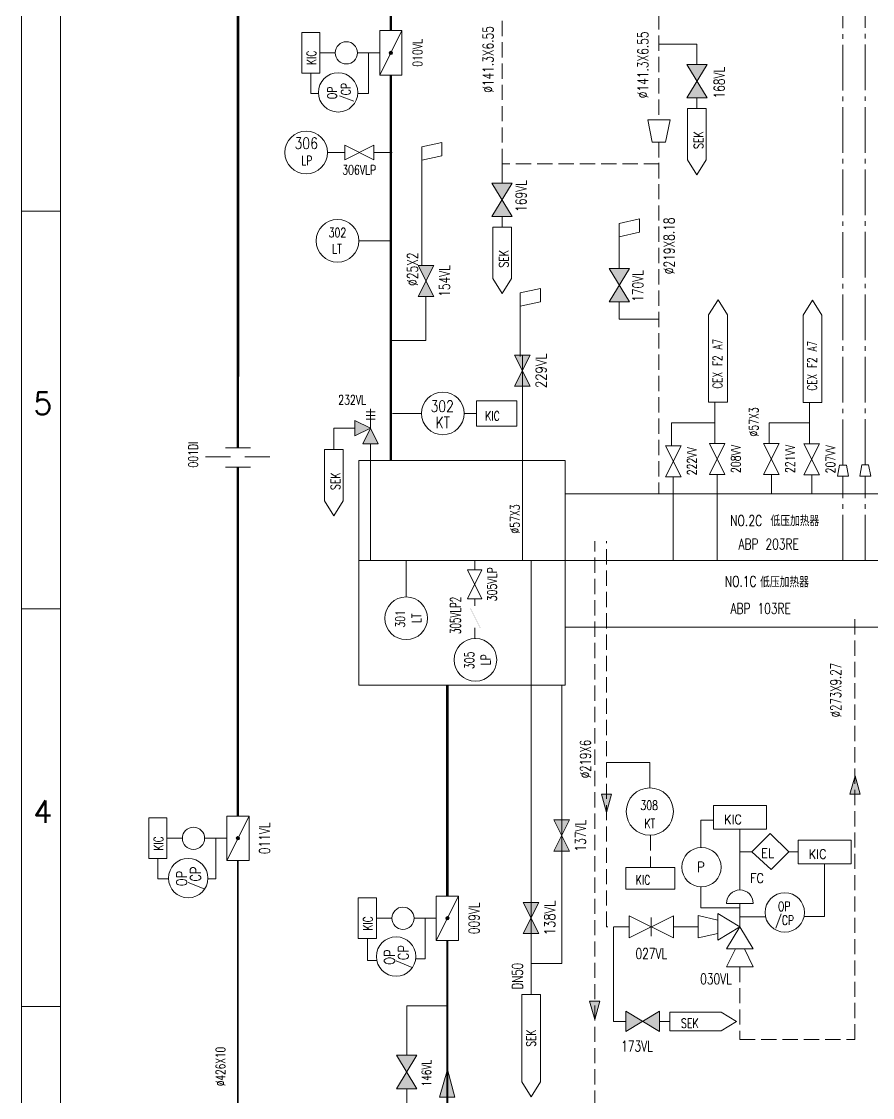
# Model space of a CAD drawing. Extents: x -4 to 23678, y -838 to 232.
# Drawn here: x 8456.8 to 8736.2, y -463 to -109.7 of the extents above; entities that cross this region are included whole.
import ezdxf
from ezdxf.enums import TextEntityAlignment as Align

# ---------------------------------------------------------------- set-up
doc = ezdxf.new("R2010")
doc.units = 0
doc.header["$MEASUREMENT"] = 0
doc.linetypes.add('CENTER2', pattern=[20.5, 15, -2, 1.5, -2])
doc.linetypes.add('HIDDEN', pattern=[7, 5, -2])
doc.layers.get('0').update_dxf_attribs({"linetype": 'CONTINUOUS'})
doc.layers.add('1', color=1, linetype='CONTINUOUS')
doc.layers.add('TEXT', color=7, linetype='CONTINUOUS', lineweight=13)
doc.styles.add('HZ', font='txt', dxfattribs={"width": 0.73, "bigfont": 'hztxt'})
doc.styles.get("Standard").update_dxf_attribs({"font": 'txt.shx', "width": 0.8, "bigfont": 'hztxt.shx'})
doc.styles.add('设备标注文字', font='txt.shx', dxfattribs={"width": 0.8, "height": 2, "bigfont": 'hztxt.shx'})
doc.styles.add('设备编号文字', font='txt.shx', dxfattribs={"height": 1.6, "bigfont": 'hztxt.shx'})
doc.styles.add('阀门标注文字', font='txt.shx', dxfattribs={"width": 0.8, "height": 2, "bigfont": 'hztxt.shx'})

# ---------------------------------------------------------------- blocks, each defined once
blk = doc.blocks.new('电动蝶阀')
h = blk.add_hatch(color=256)
h.paths.add_polyline_path([(2.67, -0.08, 0.557537), (2.5, 0.19, 0.284079), (2.33, 0.08)])
h.paths.add_polyline_path([(2.33, 0.08, 0.557537), (2.5, -0.19, 0.284079), (2.67, -0.08)])
for p, q in [((2.5, 3.75), (2.5, 1.25)), ((5, -1.25), (0, 1.25)), ((0, 1.25), (0, -1.25)), ((5, 1.25), (0, 1.25)), ((5, -1.25), (5, 1.25)), ((0, -1.25), (5, -1.25))]:
    blk.add_line(p, q)
blk.add_circle((2.5, 5), 1.25)
for start, end in [(90, 270), (270, 90)]:
    blk.add_arc((2.5, 0), 0.188, start, end)
at = {"flags": 2}
blk.add_attdef('M', text='', height=1.56, dxfattribs=at).set_placement((2.5, 5), align=Align.MIDDLE_CENTER)
at = {"style": '设备标注文字', "width": 0.8}
blk.add_attdef('VISIBLE', text='', height=2, dxfattribs=at).set_placement((2.5, -3), align=Align.MIDDLE)
at = {"style": '设备标注文字', "width": 0.8, "flags": 1}
blk.add_attdef('INVISIBLE', text='', height=2, dxfattribs=at).set_placement((2.5, -5), align=Align.TOP_CENTER)
blk = doc.blocks.new('隔离阀_关')
h = blk.add_hatch(color=256)
h.paths.add_polyline_path([(0, 1.25), (0, -1.25), (2.5, 0)])
h.paths.add_polyline_path([(5, 1.25), (2.5, 0), (5, -1.25)])
for p, q in [((5, -1.25), (0, 1.25)), ((0, -1.25), (5, 1.25)), ((0, 1.25), (0, -1.25)), ((5, 1.25), (5, -1.25))]:
    blk.add_line(p, q)
at = {"style": '设备编号文字', "width": 0.8}
blk.add_attdef('VISIBLE', text='', height=2, dxfattribs=at).set_placement((2.5, -3), align=Align.MIDDLE)
at = {"style": '设备编号文字', "width": 0.8, "flags": 1}
blk.add_attdef('INVISIBLE', text='', height=2, dxfattribs=at).set_placement((2.5, -5), align=Align.TOP_CENTER)
blk = doc.blocks.new('闸阀')
for p, q in [((5, -1.25), (0, 1.25)), ((0, -1.25), (5, 1.25)), ((0, 1.25), (0, -1.25)), ((5, 1.25), (5, -1.25)), ((2.5, 1.04), (2.5, -1.04))]:
    blk.add_line(p, q)
at = {"style": '设备编号文字', "width": 0.8}
blk.add_attdef('VISIBLE', text='', height=2, dxfattribs=at).set_placement((2.5, -3), align=Align.MIDDLE)
at = {"style": '设备编号文字', "width": 0.8, "flags": 1}
blk.add_attdef('INVISIBLE', text='', height=2, dxfattribs=at).set_placement((2.5, -5), align=Align.TOP_CENTER)
blk = doc.blocks.new('传感器')
blk.add_circle((0, 3), 3)
at = {"style": '设备编号文字', "width": 0.8, "flags": 1}
blk.add_attdef('INVISIBLE', text='', height=1.6, dxfattribs=at).set_placement((-0.08, 6.35), align=Align.CENTER)
at = {"style": '设备编号文字', "width": 0.8}
for tag, p in [('VISIBLE', (-0.08, 3.2)), ('TYPE', (0, 0.9))]:
    blk.add_attdef(tag, text='', height=1.6, dxfattribs=at).set_placement(p, align=Align.CENTER)
blk = doc.blocks.new('隔离阀')
for p, q in [((5, -1.25), (0, 1.25)), ((0, -1.25), (5, 1.25)), ((0, 1.25), (0, -1.25)), ((5, 1.25), (5, -1.25))]:
    blk.add_line(p, q)
at = {"style": '阀门标注文字', "width": 0.8}
blk.add_attdef('VISIBLE', text='', height=2, dxfattribs=at).set_placement((2.5, -3), align=Align.MIDDLE)
at = {"style": '阀门标注文字', "width": 0.8, "flags": 1}
blk.add_attdef('INVISIBLE', text='', height=2, dxfattribs=at).set_placement((2.5, -5), align=Align.TOP_CENTER)

msp = doc.modelspace()

# ---------------------------------------------------------------- hatches: boundary and pattern name
at = {"lineweight": 13}
h = msp.add_hatch(color=7, dxfattribs=at)
h.paths.add_polyline_path([(8566.29, -240.66), (8566.29, -245.76), (8571.39, -243.21)])
h.paths.add_polyline_path([(8571.39, -243.21), (8568.84, -248.32), (8573.95, -248.32)])
h = msp.add_hatch(color=7, dxfattribs=at)
h.paths.add_polyline_path([(8730.5, -357.38), (8730.5, -363.38), (8732.15, -363.38)])
h.paths.add_polyline_path([(8730.5, -357.38), (8730.49, -357.38), (8728.79, -363.38), (8730.5, -363.38)])
h = msp.add_hatch(color=7, dxfattribs=at)
h.paths.add_polyline_path([(8648.93, -369.38), (8648.93, -363.38), (8650.58, -363.38)])
h.paths.add_polyline_path([(8648.93, -369.38), (8648.93, -369.38), (8647.23, -363.38), (8648.93, -363.38)])
h = msp.add_hatch(color=7, dxfattribs=at)
h.paths.add_polyline_path([(8645.05, -437.34), (8645.05, -431.34), (8646.71, -431.34)])
h.paths.add_polyline_path([(8645.05, -437.34), (8645.05, -437.34), (8643.35, -431.34), (8645.05, -431.34)])
h = msp.add_hatch(color=7, dxfattribs=at)
h.paths.add_polyline_path([(8596.64, -453.81), (8596.64, -462.81), (8599.12, -462.81)])
h.paths.add_polyline_path([(8596.64, -453.81), (8596.64, -453.81), (8594.09, -462.81), (8596.64, -462.81)])
at = {"layer": 'TEXT', "lineweight": 13}
h = msp.add_hatch(color=7, dxfattribs=at)
h.paths.add_polyline_path([(8678.58, -129.28), (8681.93, -123.79), (8675.23, -123.79)])
h.paths.add_polyline_path([(8675.23, -134.77), (8681.93, -134.77), (8678.58, -129.28)])
h.paths.add_polyline_path([(8656.42, -190.78), (8649.72, -190.78), (8653.07, -196.27)])
h.paths.add_polyline_path([(8649.72, -201.76), (8656.42, -201.76), (8653.07, -196.27)])
h.paths.add_polyline_path([(8611.26, -162.76), (8614.61, -168.25), (8617.96, -162.76)])
h.paths.add_polyline_path([(8611.26, -173.74), (8617.96, -173.74), (8614.61, -168.25)])
h = msp.add_hatch(color=7, dxfattribs=at)
h.paths.add_polyline_path([(8660.77, -437.96), (8666.26, -441.31), (8666.26, -434.61)])
h.paths.add_polyline_path([(8655.28, -434.61), (8655.28, -441.31), (8660.77, -437.96)])
h = msp.add_hatch(color=7, dxfattribs=at)
h.paths.add_polyline_path([(8586.64, -449.08), (8579.94, -449.08), (8583.29, -454.57)])
h.paths.add_polyline_path([(8583.29, -454.57), (8579.94, -460.06), (8586.64, -460.06)])

# ---------------------------------------------------------------- linework, layer by layer
at = {"color": 7, "linetype": 'HIDDEN', "lineweight": 13}
for p, q in [((8614.61, -156.44), (8614.61, -98.54)), ((8666.12, -100.26), (8666.12, -141.97)), ((8666.12, -149.27), (8666.12, -166.65)), ((8666.12, -156.44), (8614.61, -156.44)), ((8663.31, -376.82), (8663.31, -387.46))]:
    msp.add_line(p, q, dxfattribs=at)
at = {"color": 7, "lineweight": 13}
for p, q in [((8570.76, -119.98), (8570.76, -133.3)), ((8570.76, -133.3), (8567.19, -133.3)), ((8675.23, -134.77), (8681.93, -134.77)), ((8678.58, -134.77), (8678.58, -138.22)), ((8681.65, -138.22), (8675.51, -138.22)), ((8675.51, -155.08), (8678.58, -160.02)), ((8678.58, -160.02), (8681.65, -155.08)), ((8614.61, -156.44), (8614.61, -162.76)), ((8611.26, -162.76), (8617.96, -162.76)), ((8617.96, -173.74), (8611.26, -162.76)), ((8617.96, -162.76), (8611.26, -173.74)), ((8611.26, -173.74), (8617.96, -173.74)), ((8614.61, -173.74), (8614.61, -177.19)), ((8611.54, -177.19), (8611.54, -194.05)), ((8617.68, -177.19), (8611.54, -177.19)), ((8611.54, -194.05), (8614.61, -199)), ((8614.61, -199), (8617.68, -194.05)), ((8649.72, -201.76), (8656.42, -201.76)), ((8653.07, -207.35), (8653.07, -201.76)), ((8653.07, -207.35), (8666.12, -207.35)), ((8578.24, -214.42), (8589.6, -214.42)), ((8569.91, -237.88), (8572.88, -237.88)), ((8569.91, -239.01), (8572.88, -239.01)), ((8571.39, -236.8), (8571.39, -243.21)), ((8588.12, -238.33), (8578.62, -238.33)), ((8566.29, -243.21), (8559.33, -243.21)), ((8559.33, -243.21), (8559.33, -250.21)), ((8566.29, -240.66), (8566.29, -245.76)), ((8571.39, -243.21), (8566.29, -240.66)), ((8566.29, -245.76), (8571.39, -243.21)), ((8571.39, -243.21), (8568.84, -248.32)), ((8569.91, -240.25), (8572.88, -240.25)), ((8573.95, -248.32), (8571.39, -243.21)), ((8684.49, -241.41), (8670.24, -241.41)), ((8670.24, -241.41), (8670.24, -248.94)), ((8702.29, -241.41), (8715.55, -241.41)), ((8523.76, -249.66), (8531.95, -249.66)), ((8562.4, -250.21), (8556.26, -250.21)), ((8556.26, -250.21), (8556.26, -267.07)), ((8562.4, -267.07), (8562.4, -250.21)), ((8568.84, -248.32), (8573.95, -248.32)), ((8571.39, -286.66), (8571.39, -248.32)), ((8517.24, -252.6), (8525.43, -252.6)), ((8530.14, -252.6), (8538.33, -252.6)), ((8523.76, -256.02), (8531.95, -256.02)), ((8670.8, -259.16), (8670.8, -286.66)), ((8556.26, -267.07), (8559.33, -272.02)), ((8559.33, -272.02), (8562.4, -267.07)), ((8605.6, -289.71), (8605.6, -286.66)), ((8663.12, -352.98), (8648.91, -352.98)), ((8663.12, -361.31), (8663.12, -352.98)), ((8730.5, -357.38), (8728.79, -363.38)), ((8732.15, -363.38), (8730.5, -357.38)), ((8647.23, -363.38), (8650.58, -363.38)), ((8648.93, -369.38), (8647.23, -363.38)), ((8650.58, -363.38), (8648.93, -369.38)), ((8728.79, -363.38), (8732.15, -363.38)), ((8520.55, -377.84), (8520.55, -391.17)), ((8520.55, -391.17), (8517.98, -391.17)), ((8589.33, -404.11), (8589.33, -417.43)), ((8651.22, -406.94), (8651.22, -437.96)), ((8583.29, -432.88), (8583.29, -449.08)), ((8583.29, -432.88), (8596.63, -432.88)), ((8645.05, -437.34), (8643.35, -431.34)), ((8643.35, -431.34), (8646.71, -431.34)), ((8646.71, -431.34), (8645.05, -437.34)), ((8651.22, -437.96), (8655.28, -437.96)), ((8655.28, -434.61), (8655.28, -441.31)), ((8691.52, -437.96), (8686.57, -434.89)), ((8686.57, -441.03), (8691.52, -437.96)), ((8579.94, -449.08), (8586.64, -449.08)), ((8596.64, -453.81), (8594.09, -462.81)), ((8599.12, -462.81), (8596.64, -453.81)), ((8594.09, -462.81), (8599.12, -462.81))]:
    msp.add_line(p, q, dxfattribs=at)
at = {"lineweight": 13}
msp.add_line((8605.6, -301.5), (8605.6, -299.2), dxfattribs=at)
at = {"color": 7, "lineweight": 13}
for points in [[(8469.57, 219.26), (8469.57, -824.73)], [(8456.79, -171.99), (8469.57, -171.99)], [(8456.79, -302.54), (8469.57, -302.54)], [(8456.79, -433.08), (8469.57, -433.08)]]:
    msp.add_lwpolyline(points, dxfattribs=at)
for points, const_width in [([(8527.86, -249.66), (8527.87, 44.38)], 0.8), ([(8578.06, -112.68), (8578.08, 44.4)], 0.8), ([(8578.06, -253.81), (8578.06, -127.27)], 0.8), ([(8527.85, -370.54), (8527.86, -256.02)], 0.8), ([(8596.63, -396.81), (8596.63, -355.99), (8596.63, -327.63)], 0.8), ([(8527.85, -532.09), (8527.85, -385.14)], 0.6), ([(8596.63, -532.09), (8596.63, -411.4)], 0.6)]:
    msp.add_lwpolyline(points, dxfattribs=dict(at, const_width=const_width))
at = {"lineweight": 13}
msp.add_lwpolyline([(8567.57, -253.81), (8635.31, -253.81), (8635.31, -327.63), (8567.57, -327.63)], close=True, dxfattribs=at)
at = {"color": 1, "lineweight": 13, "const_width": 0.01}
msp.add_lwpolyline([(8607.42, -301.5), (8603.78, -301.5), (8607.42, -308.8), (8603.78, -308.8), (8607.42, -301.5)], dxfattribs=at)
at = {"layer": '1', "color": 7, "lineweight": 13}
msp.add_lwpolyline([(8456.79, 232.04), (8456.79, -837.51)], dxfattribs=at)
at = {"layer": 'TEXT', "color": 7, "lineweight": 13}
for p, q in [((8554.77, -119.98), (8559.81, -119.98)), ((8678.58, -117.15), (8666.12, -117.15)), ((8678.58, -123.79), (8678.58, -117.15)), ((8551.8, -133.3), (8551.8, -126.67)), ((8675.23, -123.79), (8681.93, -123.79)), ((8681.93, -134.77), (8675.23, -123.79)), ((8681.93, -123.79), (8675.23, -134.77)), ((8551.8, -133.3), (8554.28, -133.3)), ((8675.51, -138.22), (8675.51, -155.08)), ((8681.65, -155.08), (8681.65, -138.22)), ((8588.23, -150.83), (8594.84, -149.37)), ((8588.23, -155.47), (8588.23, -150.83)), ((8594.84, -149.37), (8594.84, -153.75)), ((8557.29, -152.67), (8562.95, -152.67)), ((8578.51, -152.67), (8572.44, -152.67)), ((8588.23, -155.21), (8594.84, -153.75)), ((8653.07, -175.97), (8659.68, -174.51)), ((8653.07, -190.78), (8653.07, -175.97)), ((8659.68, -174.51), (8659.68, -178.89)), ((8617.68, -194.05), (8617.68, -177.19)), ((8653.07, -180.35), (8659.68, -178.89)), ((8578.06, -181.69), (8567.55, -181.69)), ((8656.42, -201.76), (8649.72, -190.78)), ((8656.42, -190.78), (8649.72, -201.76)), ((8649.72, -190.78), (8656.42, -190.78)), ((8620.57, -198.75), (8627.17, -197.29)), ((8627.17, -197.29), (8627.17, -201.67)), ((8620.57, -203.39), (8620.57, -198.75)), ((8620.57, -203.13), (8627.17, -201.67)), ((8606.25, -238.37), (8602.13, -238.35)), ((8685.22, -258.42), (8685.22, -286.66)), ((8567.57, -286.66), (8814.86, -286.66)), ((8583.12, -298.62), (8583.12, -286.66)), ((8624.12, -286.66), (8624.12, -386.85)), ((8605.6, -312.12), (8605.6, -308.8)), ((8634.17, -327.63), (8634.17, -382.06)), ((8679.91, -371.86), (8679.89, -380.88)), ((8684, -371.86), (8679.91, -371.86)), ((8504.56, -377.84), (8509.6, -377.84)), ((8692.7, -394.83), (8692.7, -374.83)), ((8501.59, -391.17), (8501.59, -384.54)), ((8634.17, -382.06), (8634.17, -418.93)), ((8696.61, -382.35), (8692.7, -382.35)), ((8708.59, -382.35), (8711.79, -382.35)), ((8624.12, -418.97), (8624.12, -386.85)), ((8720.5, -386.22), (8720.5, -403.57)), ((8505.07, -391.17), (8501.59, -391.17)), ((8679.91, -400.7), (8679.91, -393.81)), ((8692.7, -400.7), (8679.91, -400.7)), ((8688.32, -399.21), (8697.08, -399.21)), ((8692.7, -399.21), (8692.7, -406.9)), ((8573.34, -404.11), (8578.39, -404.11)), ((8701.13, -403.69), (8692.7, -403.69)), ((8720.5, -403.57), (8713.73, -403.57)), ((8685.4, -411.28), (8692.7, -406.9)), ((8570.37, -417.97), (8570.37, -410.8)), ((8573.45, -417.97), (8570.37, -417.97)), ((8589.33, -417.43), (8586.21, -417.43)), ((8634.17, -418.93), (8624.12, -418.93)), ((8624.12, -429.19), (8624.12, -418.97)), ((8666.26, -441.31), (8655.28, -434.61)), ((8655.28, -441.31), (8666.26, -434.61)), ((8666.26, -434.61), (8666.26, -441.31)), ((8666.26, -437.96), (8669.71, -437.96)), ((8686.57, -434.89), (8669.71, -434.89)), ((8669.71, -434.89), (8669.71, -441.03)), ((8669.71, -441.03), (8686.57, -441.03)), ((8586.64, -449.08), (8579.94, -460.06)), ((8586.64, -460.06), (8579.94, -449.08)), ((8579.94, -460.06), (8586.64, -460.06)), ((8583.29, -460.06), (8583.29, -471.33))]:
    msp.add_line(p, q, dxfattribs=at)
at = {"layer": 'TEXT', "color": 7, "linetype": 'HIDDEN', "lineweight": 13}
for p, q in [((8645.03, -500.71), (8645.03, -280.28)), ((8648.91, -406.94), (8648.91, -280.28)), ((8730.47, -443.93), (8730.47, -304.46)), ((8656.3, -406.93), (8648.91, -406.94)), ((8692.7, -420.04), (8692.7, -443.93)), ((8692.7, -443.93), (8730.47, -443.93))]:
    msp.add_line(p, q, dxfattribs=at)
at = {"layer": 'TEXT', "color": 7, "linetype": 'CENTER2', "lineweight": 13}
for points in [[(8733.84, -255.27), (8733.72, 62.26)], [(8726.54, -255.31), (8726.43, 55)], [(8726.54, -286.66), (8726.54, -258.96)], [(8733.84, -286.66), (8733.84, -258.92)]]:
    msp.add_lwpolyline(points, dxfattribs=at)
at = {"layer": 'TEXT', "color": 7, "lineweight": 13}
for points in [[(8554.77, -126.67), (8554.77, -113.28), (8548.82, -113.28), (8548.82, -126.67)], [(8662.47, -141.97), (8669.77, -141.97), (8668.31, -149.27), (8663.93, -149.27)], [(8606.25, -242.49), (8619.45, -242.49), (8619.45, -234.25), (8606.25, -234.25)], [(8728.37, -258.96), (8724.72, -258.96), (8725.45, -255.31), (8727.64, -255.31)], [(8735.67, -258.92), (8732.02, -258.92), (8732.75, -255.27), (8734.94, -255.27)], [(8684, -374.83), (8701.41, -374.83), (8701.41, -367.1), (8684, -367.1)], [(8504.56, -384.54), (8504.56, -371.14), (8498.61, -371.14), (8498.61, -384.54)], [(8708.73, -382.35), (8702.99, -388.09), (8696.61, -382.35), (8702.67, -376.29)], [(8711.79, -386.22), (8729.21, -386.22), (8729.21, -378.48), (8711.79, -378.48)], [(8655.28, -394.6), (8671.35, -394.6), (8671.35, -387.46), (8655.28, -387.46)], [(8573.34, -410.8), (8573.34, -397.41), (8567.39, -397.41), (8567.39, -410.8)], [(8679.04, -410.55), (8679.04, -403.25), (8685.4, -404.71), (8685.4, -409.09)]]:
    msp.add_lwpolyline(points, close=True, dxfattribs=at)
for points in [[(8588.23, -189.73), (8588.23, -155.47)], [(8589.6, -214.42), (8589.59, -199.95)], [(8685.5, -201.06), (8682.43, -206), (8682.43, -234.62), (8688.57, -234.62), (8688.57, -206), (8685.5, -201.06)], [(8716.56, -201.18), (8713.49, -206.12), (8713.49, -234.74), (8719.63, -234.74), (8719.63, -206.12), (8716.56, -201.18)], [(8716.56, -201.18), (8713.49, -206.12), (8713.49, -234.74), (8719.63, -234.74), (8719.63, -206.12), (8716.56, -201.18)], [(8620.57, -219.68), (8620.57, -203.39)], [(8621.28, -286.66), (8621.27, -219.23)], [(8684.49, -248.2), (8684.49, -234.62)], [(8715.55, -248.32), (8715.55, -234.74)], [(8715.55, -248.32), (8715.55, -234.74)], [(8702.29, -248.2), (8702.29, -241.41)], [(8703.02, -264.76), (8703.02, -258.42)], [(8716.28, -264.76), (8716.28, -258.54)], [(8635.31, -264.76), (8814.86, -264.76), (8814.86, -308.55), (8635.31, -308.55)], [(8692.7, -406.9), (8685.4, -402.52), (8685.4, -411.28)], [(8679.04, -406.92), (8670.9, -406.93)], [(8697.08, -414.2), (8688.32, -414.2), (8692.7, -406.9)], [(8692.7, -406.9), (8697.08, -414.2)], [(8688.32, -420.04), (8691.24, -414.2), (8694.16, -414.2), (8697.08, -420.04), (8688.32, -420.04)], [(8624.12, -462.75), (8627.19, -457.81), (8627.19, -429.19), (8621.05, -429.19), (8621.05, -457.81), (8624.12, -462.75)]]:
    msp.add_lwpolyline(points, dxfattribs=at)
at = {"layer": 'TEXT', "color": 7, "linetype": 'HIDDEN', "lineweight": 13}
msp.add_lwpolyline([(8666.12, -156.03), (8666.12, -156.03), (8666.12, -264.76)], dxfattribs=at)
at = {"layer": 'TEXT', "color": 7, "lineweight": 13}
msp.add_arc((8692.7, -399.21), 4.38, 0, 180, dxfattribs=at)

# ---------------------------------------------------------------- block references
ref = msp.add_blockref('电动蝶阀', (8578.06, -127.27), dxfattribs=dict(at, xscale=2.91936141008615, yscale=2.919361410101713, zscale=2.919361410098413, rotation=90))
ref.add_attrib('VISIBLE', '010VL', dxfattribs={"layer": '0', "height": 3.071, "rotation": 90, "style": 'HZ', "width": 0.73}).set_placement((8586.82, -119.98), align=Align.MIDDLE)
ref = msp.add_blockref('传感器', (8567.2, -132.94), dxfattribs=dict(at, xscale=2.153999198915398, yscale=2.153999198921982, zscale=2.153999198923891, rotation=90))
ref.add_attrib('VISIBLE', 'OP', dxfattribs={"layer": '0', "height": 3.071, "rotation": 90, "style": 'HZ', "width": 0.73}).set_placement((8560.31, -133.11), align=Align.CENTER)
ref.add_attrib('TYPE', '/CP', dxfattribs={"layer": '0', "height": 3.071, "rotation": 90, "style": 'HZ', "width": 0.73}).set_placement((8564.84, -132.94), align=Align.CENTER)
ref = msp.add_blockref('传感器', (8550.28, -145.66), dxfattribs=dict(at, xscale=2.33548912806908, yscale=2.335489128076662, zscale=2.335489128078731, rotation=180))
ref.add_attrib('VISIBLE', 'LP', dxfattribs={"layer": '0', "height": 3.071, "style": 'HZ', "width": 0.73}).set_placement((8550.46, -156.87), align=Align.CENTER)
ref.add_attrib('TYPE', '306', dxfattribs={"layer": '0', "height": 3.737, "style": '设备编号文字', "width": 0.8}).set_placement((8550.28, -151.5), align=Align.CENTER)
ref = msp.add_blockref('隔离阀', (8562.95, -152.67), dxfattribs=dict(at, xscale=1.897584916565405, yscale=1.897584916565405, zscale=1.897584916563969))
ref.add_attrib('VISIBLE', '306VLP', dxfattribs={"layer": '0', "height": 3.071, "style": 'HZ', "width": 0.73}).set_placement((8567.69, -158.36), align=Align.MIDDLE)
ref = msp.add_blockref('传感器', (8560.54, -174.69), dxfattribs=dict(at, xscale=-2.33548912806908, yscale=2.335489128076662, zscale=2.335489128078731, rotation=180))
ref.add_attrib('VISIBLE', 'LT', dxfattribs={"layer": '0', "height": 3.071, "style": 'HZ', "width": 0.73}).set_placement((8560.36, -185.89), align=Align.CENTER)
ref.add_attrib('TYPE', '302', dxfattribs={"layer": '0', "height": 3.071, "style": 'HZ', "width": 0.73}).set_placement((8560.54, -180.53), align=Align.CENTER)
ref = msp.add_blockref('隔离阀_关', (8589.59, -199.95), dxfattribs=dict(at, xscale=2.043552987068027, yscale=2.043552987068027, zscale=2.043552987068027, rotation=90))
ref.add_attrib('VISIBLE', '154VL', dxfattribs={"layer": '0', "height": 3.5, "rotation": 90, "style": 'HZ', "width": 0.73}).set_placement((8595.72, -194.84), align=Align.MIDDLE)
ref = msp.add_blockref('隔离阀_关', (8621.27, -229.45), dxfattribs=dict(at, xscale=2.043552987068027, yscale=2.043552987068027, zscale=2.043552987068027, rotation=90))
ref.add_attrib('VISIBLE', '229VL', dxfattribs={"layer": '0', "height": 3.5, "rotation": 90, "style": '设备编号文字', "width": 0.8}).set_placement((8627.41, -224.34), align=Align.MIDDLE)
at = {"layer": 'TEXT', "color": 7, "lineweight": 13, "xscale": 2.33548912806908, "yscale": 2.335489128076662, "zscale": 2.335489128078731}
msp.add_blockref('传感器', (8595.12, -245.34), dxfattribs=at).add_auto_attribs({'VISIBLE': '302', 'TYPE': 'KT'})
at = {"layer": 'TEXT', "color": 7, "lineweight": 13}
ref = msp.add_blockref('隔离阀', (8670.8, -259.16), dxfattribs=dict(at, xscale=2.043552987068027, yscale=2.043552987068027, zscale=2.043552987068027, rotation=90))
ref.add_attrib('VISIBLE', '222VV', dxfattribs={"layer": '0', "height": 3.071, "rotation": 90, "style": 'HZ', "width": 0.73}).set_placement((8676.93, -254.05), align=Align.MIDDLE)
ref = msp.add_blockref('隔离阀', (8685.22, -258.42), dxfattribs=dict(at, xscale=2.043552987068027, yscale=2.043552987068027, zscale=2.043552987068027, rotation=90))
ref.add_attrib('VISIBLE', '208VV', dxfattribs={"layer": '0', "height": 3.071, "rotation": 90, "style": 'HZ', "width": 0.73}).set_placement((8691.35, -253.31), align=Align.MIDDLE)
ref = msp.add_blockref('隔离阀', (8703.02, -258.42), dxfattribs=dict(at, xscale=2.043552987068027, yscale=2.043552987068027, zscale=2.043552987068027, rotation=90))
ref.add_attrib('VISIBLE', '221VV', dxfattribs={"layer": '0', "height": 3.071, "rotation": 90, "style": 'HZ', "width": 0.73}).set_placement((8709.15, -253.31), align=Align.MIDDLE)
ref = msp.add_blockref('隔离阀', (8716.28, -258.54), dxfattribs=dict(at, xscale=2.043552987068027, yscale=2.043552987068027, zscale=2.043552987068027, rotation=90))
ref.add_attrib('VISIBLE', '207VV', dxfattribs={"layer": '0', "height": 3.071, "rotation": 90, "style": 'HZ', "width": 0.73}).set_placement((8722.41, -253.43), align=Align.MIDDLE)
ref = msp.add_blockref('隔离阀', (8605.6, -299.2), dxfattribs=dict(at, xscale=1.897584916565405, yscale=1.897584916565405, zscale=1.897584916563969, rotation=90))
ref.add_attrib('VISIBLE', '305VLP', dxfattribs={"layer": '0', "height": 3.071, "rotation": 90, "style": 'HZ', "width": 0.73}).set_placement((8611.29, -294.46), align=Align.MIDDLE)
ref = msp.add_blockref('传感器', (8590.12, -305.63), dxfattribs=dict(at, xscale=2.33548912806908, yscale=2.335489128076662, zscale=2.335489128078731, rotation=90))
ref.add_attrib('VISIBLE', '301', dxfattribs={"layer": '0', "height": 3.071, "rotation": 90, "style": 'HZ', "width": 0.73}).set_placement((8582.65, -305.81), align=Align.CENTER)
ref.add_attrib('TYPE', 'LT', dxfattribs={"layer": '0', "height": 3.071, "rotation": 90, "style": 'HZ', "width": 0.73}).set_placement((8588.02, -305.63), align=Align.CENTER)
ref = msp.add_blockref('传感器', (8612.84, -319.24), dxfattribs=dict(at, xscale=2.33548912806908, yscale=2.335489128076662, zscale=2.335489128078731, rotation=90))
ref.add_attrib('VISIBLE', '305', dxfattribs={"layer": '0', "height": 3.071, "rotation": 90, "style": 'HZ', "width": 0.73}).set_placement((8605.38, -319.42), align=Align.CENTER)
ref.add_attrib('TYPE', 'LP', dxfattribs={"layer": '0', "height": 3.071, "rotation": 90, "style": 'HZ', "width": 0.73}).set_placement((8610.74, -319.24), align=Align.CENTER)
ref = msp.add_blockref('传感器', (8663.12, -376.82), dxfattribs=dict(at, xscale=2.584799038698477, yscale=2.584799038706458, zscale=2.584799038708669))
ref.add_attrib('VISIBLE', '308', dxfattribs={"layer": '0', "height": 3.071, "style": 'HZ', "width": 0.73}).set_placement((8662.91, -368.56), align=Align.CENTER)
ref.add_attrib('TYPE', 'KT', dxfattribs={"layer": '0', "height": 3.071, "style": 'HZ', "width": 0.73}).set_placement((8663.12, -374.49), align=Align.CENTER)
ref = msp.add_blockref('电动蝶阀', (8527.85, -385.14), dxfattribs=dict(at, xscale=2.91936141008615, yscale=2.919361410101713, zscale=2.919361410098413, rotation=90))
ref.add_attrib('VISIBLE', '011VL', dxfattribs={"layer": '0', "height": 3.5, "rotation": 90, "style": 'HZ', "width": 0.73}).set_placement((8536.61, -377.84), align=Align.MIDDLE)
ref = msp.add_blockref('隔离阀_关', (8634.17, -382.06), dxfattribs=dict(at, xscale=2.043552987090772, yscale=2.043552987068027, zscale=2.043552987068889, rotation=90))
ref.add_attrib('VISIBLE', '137VL', dxfattribs={"layer": '0', "height": 3.5, "rotation": 90, "style": 'HZ', "width": 0.73}).set_placement((8640.31, -376.95), align=Align.MIDDLE)
ref = msp.add_blockref('传感器', (8680.08, -393.8), dxfattribs=dict(at, xscale=2.153999198915398, yscale=2.153999198921982, zscale=2.153999198923891))
ref.add_attrib('VISIBLE', 'P', dxfattribs={"layer": '0', "height": 3.45, "style": '设备编号文字', "width": 0.8}).set_placement((8679.91, -389.02), align=Align.CENTER)
ref = msp.add_blockref('传感器', (8517.99, -390.92), dxfattribs=dict(at, xscale=2.153999198915398, yscale=2.153999198921982, zscale=2.153999198923891, rotation=90))
ref.add_attrib('VISIBLE', 'OP', dxfattribs={"layer": '0', "height": 3.446, "rotation": 90, "style": '设备编号文字', "width": 0.8}).set_placement((8511.1, -391.09), align=Align.CENTER)
ref.add_attrib('TYPE', '/CP', dxfattribs={"layer": '0', "height": 3.446, "rotation": 90, "style": '设备编号文字', "width": 0.8}).set_placement((8515.63, -390.92), align=Align.CENTER)
ref = msp.add_blockref('电动蝶阀', (8596.63, -411.4), dxfattribs=dict(at, xscale=2.91936141008615, yscale=2.919361410101713, zscale=2.919361410098413, rotation=90))
ref.add_attrib('VISIBLE', '009VL', dxfattribs={"layer": '0', "height": 3.5, "rotation": 90, "style": 'HZ', "width": 0.73}).set_placement((8605.39, -404.11), align=Align.MIDDLE)
ref = msp.add_blockref('隔离阀_关', (8624.12, -409.12), dxfattribs=dict(at, xscale=2.043552987090772, yscale=2.043552987068027, zscale=2.043552987068889, rotation=90))
ref.add_attrib('VISIBLE', '138VL', dxfattribs={"layer": '0', "height": 3.5, "rotation": 90, "style": '设备编号文字', "width": 0.8}).set_placement((8630.25, -404.01), align=Align.MIDDLE)
ref = msp.add_blockref('传感器', (8707.42, -408.65), dxfattribs=dict(at, xscale=2.153999198915398, yscale=2.153999198921982, zscale=2.153999198923891))
ref.add_attrib('VISIBLE', 'OP', dxfattribs={"layer": '0', "height": 3.071, "style": 'HZ', "width": 0.73}).set_placement((8707.25, -401.76), align=Align.CENTER)
ref.add_attrib('TYPE', '/CP', dxfattribs={"layer": '0', "height": 3.071, "style": 'HZ', "width": 0.73}).set_placement((8707.42, -406.29), align=Align.CENTER)
ref = msp.add_blockref('闸阀', (8656.3, -406.93), dxfattribs=dict(at, xscale=2.91936141008635, yscale=2.919361410101713, zscale=2.919361410098413))
ref.add_attrib('VISIBLE', '027VL', dxfattribs={"layer": '0', "height": 3.5, "style": 'HZ', "width": 0.73}).set_placement((8663.6, -415.69), align=Align.MIDDLE)
ref = msp.add_blockref('传感器', (8586.25, -416.69), dxfattribs=dict(at, xscale=2.153999198915398, yscale=2.153999198921982, zscale=2.153999198923891, rotation=90))
ref.add_attrib('VISIBLE', 'OP', dxfattribs={"layer": '0', "height": 3.446, "rotation": 90, "style": '设备编号文字', "width": 0.8}).set_placement((8579.36, -416.86), align=Align.CENTER)
ref.add_attrib('TYPE', '/CP', dxfattribs={"layer": '0', "height": 3.446, "rotation": 90, "style": '设备编号文字', "width": 0.8}).set_placement((8583.89, -416.69), align=Align.CENTER)

# ---------------------------------------------------------------- texts
at = {"color": 7, "lineweight": 13}
for s, p in [('5', (8460.64, -238.68)), ('4', (8460.64, -372.77))]:
    msp.add_text(s, height=7.3, dxfattribs=at).set_placement(p)
at = {"color": 7, "lineweight": 13, "style": 'HZ', "width": 0.7}
msp.add_text('146VL', height=3.071, rotation=90, dxfattribs=at).set_placement((8591.27, -459.33))
at = {"layer": 'TEXT', "color": 7, "lineweight": 13, "style": 'HZ'}
for s, height, width, p in [('%%C141.3X6.55', 3.5, 0.73, (8611.76, -133.05)), ('%%C141.3X6.55', 3.5, 0.73, (8662.61, -134.88)), ('KIC', 3.071, 0.73, (8553.5, -124)), ('168VL', 3.5, 0.73, (8687.65, -134.92)), ('SEK', 3.071, 0.73, (8680.68, -151.51)), ('169VL', 3.5, 0.73, (8622.56, -172.14)), ('%%C219X8.18', 3.5, 0.73, (8671.21, -192.64)), ('%%C25X2', 3.5, 0.73, (8586.95, -196.48)), ('SEK', 3.071, 0.73, (8616.71, -190.48)), ('170VL', 3.5, 0.73, (8660.96, -201.76)), ('CEX F2 A7', 3.071, 0.7, (8686.86, -230.24)), ('CEX F2 A7', 3.071, 0.7, (8717.97, -230.88)), ('%%C57X3', 3.071, 0.73, (8698.76, -245.95)), ('001DI', 3.071, 0.73, (8514.69, -256.13)), ('SEK', 3.071, 0.73, (8561.43, -263.5)), ('%%C57X3', 3.071, 0.73, (8620.35, -277.83)), ('%%C273X9.27', 3.5, 0.7, (8725.91, -338.14)), ('%%C219X6', 3.5, 0.7, (8643.69, -358.12)), ('KIC', 3.071, 0.7, (8503.29, -381.87)), ('KIC', 3.071, 0.7, (8572.07, -408.13)), ('DN50', 3.5, 0.7, (8621.4, -427.48)), ('%%C426X10', 3.071, 0.7, (8523.68, -459.23))]:
    msp.add_text(s, height=height, rotation=90, dxfattribs=dict(at, width=width)).set_placement(p)
for s, height, width, p in [('232VL', 3.071, 0.73, (8560.78, -235.41)), ('KIC', 3.071, 0.73, (8609.04, -240.73)), ('NO.2C', 3.51, 0.73, (8689.53, -275.28)), ('  低压加热器', 3.51, 0.73, (8698.17, -275.36)), ('ABP 203RE', 3.51, 0.73, (8692.2, -283)), ('NO.1C', 3.51, 0.73, (8687.76, -295.27)), ('  低压加热器', 3.51, 0.73, (8694.77, -295.46)), ('ABP 103RE', 3.51, 0.73, (8689.61, -304.16)), ('KIC', 3.071, 0.9, (8687.47, -373.18)), ('EL', 3.071, 0.9, (8699.65, -384.27)), ('KIC', 3.071, 0.9, (8715.26, -384.57)), ('KIC', 3.071, 0.73, (8658.48, -393.07)), ('FC', 3.071, 0.9, (8695.98, -392.48)), (' 030VL', 3.5, 0.73, (8677.4, -425.78)), ('SEK', 3.071, 0.73, (8673.35, -440.13)), ('173VL', 3.5, 0.73, (8653.7, -447.84))]:
    msp.add_text(s, height=height, dxfattribs=dict(at, width=width)).set_placement(p)
at = {"layer": 'TEXT', "color": 1, "lineweight": 13, "style": 'HZ', "width": 0.6}
msp.add_text('305VLP2', height=3.5, rotation=90, dxfattribs=at).set_placement((8601.05, -310.79))
at = {"layer": 'TEXT', "color": 7, "lineweight": 13, "style": 'HZ', "width": 0.7}
msp.add_attdef('SEK', text='', height=3.07, rotation=90, dxfattribs=at).set_placement((8624.12, -443.5), align=Align.MIDDLE_CENTER)

doc.saveas('drawing.dxf')
